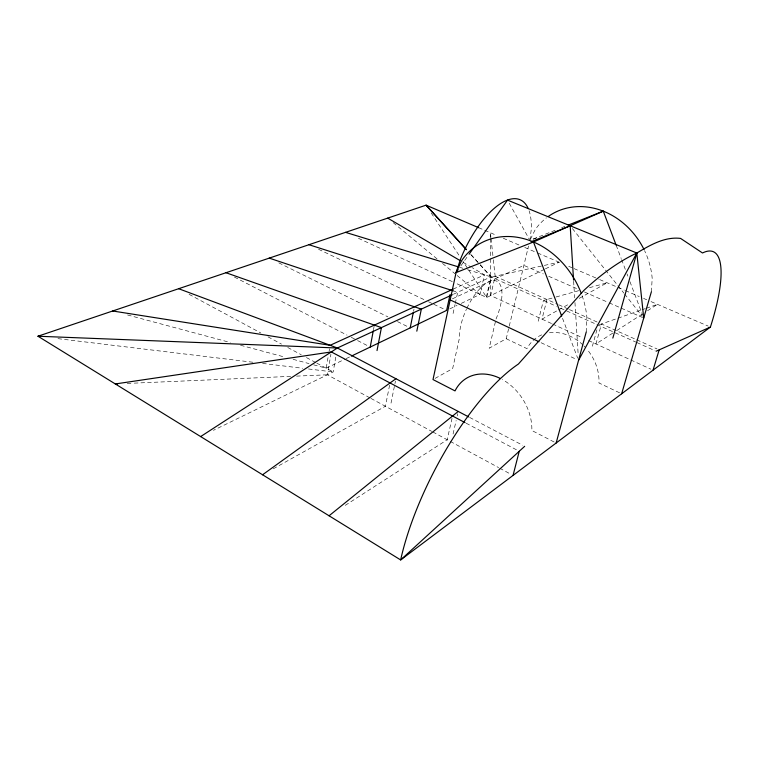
<?xml version="1.0" encoding="UTF-8"?>
<svg xmlns="http://www.w3.org/2000/svg" width="759" height="759" viewBox="0 0 759 759"><rect width="100%" height="100%" fill="white"/><g stroke="black" fill="none" stroke-linecap="round" stroke-linejoin="round"><path stroke-width="0.57" stroke-dasharray="3.79 2.85" d="M586.223 332.015L586.859 316.968A79.23 65.056 61.5 0 0 582.068 295.564M651.374 291.788L652.19 278.373A71.574 61.707 60.1 0 0 644.552 250.612M529.896 240.337L531.309 228.971A72.779 30.55 -66 0 0 529.118 210.822M313.628 364.823L326.18 368.191L328.353 355.601M329.14 351.019L329.539 348.732M369.861 397.83L327.357 374.794L330.924 354.216M335.772 357.128L333.173 371.957L213.421 430.344M373.485 329.729L374.13 326.266M389.595 385.183L385.411 406.255L272.898 469.015M391.027 403.124L395.458 381.056M413.56 311.237L414.006 309.017M453.085 313.486L455.03 304.549M455.277 303.429L457.705 292.262L453.237 290.83M461.235 303.401L480.001 294.397L484.432 274.853L472.212 267.69M452.041 418.275L447.184 439.736L342.964 506.841M453.066 434.015L456.159 420.467M457.193 415.951L457.705 413.693M486.282 297.3L490.969 276.855L470.39 254.123M480.257 264.777L491.415 277.054L486.728 297.5L455.258 282.984M551.518 323.524L490.684 295.564L495.143 276.238L493.094 257.424M466.918 308.192A37.675 15.493 -64.9 0 1 496.168 280.953A37.675 15.493 -64.9 0 1 496.101 318.808L489.194 348.22L506.215 338.732L508.976 327.271M509.251 326.123L528.53 246.03M538.216 321.256L543.435 300.479L554.905 297.291M546.954 299.501L541.992 319.141L557.504 310.488M592.381 346.246L596.963 329.577M530.389 239.351L535.323 229.417A71.574 61.707 60.1 0 1 546.452 217.814M460.865 265.83L468.407 255.204M612.817 333.087L595.957 343.941L601.47 323.979L635.653 339.33M616.782 330.535L642.569 313.932M647.531 310.735L657.446 304.35L646.469 308.201M435.078 378.399L452.649 368.599L459.461 337.973A37.675 15.493 -64.9 0 1 466.424 309.236M558.539 309.909L568.88 304.141M579.221 298.363L607.143 282.784L588.975 287.832M544.345 269.369L486.728 297.5L462.848 261.153M545.398 268.857L559.079 262.178L491.415 277.054M326.18 368.191L345.051 359.14M346.104 358.637L350.297 356.626M449.764 308.904L457.06 305.403M452.326 298.894L523.862 265.375L543.302 273.914M453.427 294.245L490.969 276.855L556.319 306.275M453.151 289.132L484.432 274.853M533.179 239.038L555.085 230.319M561.651 227.709L564.943 226.4M533.16 239.161L537.524 237.586M599.278 324.748L616.839 318.59M617.93 318.201L640.985 310.127M642.076 309.738L645.368 308.581M556.043 296.978L578.747 290.669M127.161 383.437L133.091 383.181M134.267 383.134L291.817 376.322M296.56 376.122L327.357 374.794M57.95 338.647L253.193 362.28M262.605 363.419L302.594 368.257M308.477 368.969L333.173 371.957L316.835 363.153M127.54 314.966L230.281 342.499M240.556 345.25L285.08 357.176M293.078 359.32L309.055 363.599M459.584 267.253L462.971 268.288M467.487 269.673L490.969 276.855M478.606 227.681L496.841 235.499M503.283 238.26L520.446 245.622M524.744 247.462L536.547 252.519M537.619 252.984L561.214 263.098M568.69 266.305L572.96 268.136M574.032 268.591L598.595 279.122M599.667 279.578L616.773 286.911M617.845 287.376L624.268 290.128M625.331 290.583L639.249 296.551M643.528 298.382L646.744 299.758M651.023 301.598L708.242 326.123M548.7 276.285L577.855 289.094M584.335 291.94L608.092 302.376M609.173 302.85L642.645 317.556M495.143 276.238L557.647 304.302M558.719 304.776L568.339 309.103M569.402 309.577L599.335 323.021M636.725 339.804L657.019 348.922M560.607 308.211L635.748 342.043M636.82 342.527L655.064 350.743M552.58 324.008L582.2 337.622M588.557 340.535L650.89 369.187M358.438 238.317L454.186 282.49M541.101 342.736L576.404 359.358M506.215 338.732L526.955 348.628A43.282 35.379 55.9 0 1 542.704 334.482M619.572 392.811L598.965 382.982A43.282 35.379 55.9 0 0 586.944 349.197M318.562 249.294L424.224 299.71M428.493 301.75L432.763 303.79M433.825 304.293L446.634 310.403M278.781 262.842L387.934 316.873M397.469 321.598L408.067 326.844M234.408 277.073L347.053 335.127M351.265 337.3L356.531 340.013M357.584 340.554L369.168 346.521M554.117 441.985L531.85 430.505A47.732 37.001 57.6 0 0 502.401 379.557M469.641 417.431L522.59 445.22M466.102 423.18L518.207 450.723M189.057 294.302L260.735 332.926M268.012 336.844L281.513 344.121M287.746 347.48L301.247 354.757M306.446 357.555L315.791 362.593M370.895 398.39L431.738 431.368M432.772 431.928L498.635 467.62M499.669 468.18L510.987 474.318M463.047 262.31L471.197 267.092M393.19 222.643L437.051 258.904M442.535 263.43L456.244 274.758M457.155 275.517L480.001 294.397M470.694 254.256L479.46 263.904M572.39 228.535L623.87 293.116M624.6 294.037L642.256 316.18M431.235 213.013L460.267 257.225M509.232 203.213L529.327 239.313M562.533 318.325L577.694 358.153M616.194 245.309L621.204 258.534M621.621 259.635L625.369 269.549M627.038 273.952L627.873 276.162M629.961 281.665L642.475 314.719M490.912 237.444L490.399 232.738L490.428 237.482M491.045 238.62L492.971 256.248M573.633 281.257L574.658 297.784M574.952 302.509L578.168 354.462M490.428 238.668L490.513 257.633M490.523 258.819L490.684 295.564M549.44 332.774A43.282 35.379 55.9 0 1 583.206 345.203M583.984 345.971A43.282 35.379 55.9 0 1 585.493 347.556"/><path stroke-width="1.14" d="M370.221 347.062L373.267 330.886M377.024 350.573L381.416 327.603L225.983 272.728M410.192 327.888L413.332 312.347M416.814 331.171L421.34 309.112L269.246 258.117M450.03 294.625L446.634 310.403L351.341 356.123M528.264 208.64A72.779 30.55 -66 0 0 460.647 258.781L456.064 272.595L433.009 379.557L455.03 390.904A47.732 37.001 57.6 0 1 500.418 378.513M513.046 475.428L519.241 451.273M556.148 443.028L586.223 332.015M612.836 338.097L636.81 253.032C649.951 245.252 664.704 236.438 680.576 238.411L702.511 252.984A115.159 30.683 -65.7 0 1 710.405 327.053L400.648 559.933L37.95 336.228L426.074 205.158L478.606 227.681M621.63 393.798L651.374 291.788M653.044 370.174L659.163 349.88M616.194 245.309L603.263 211.154L533.463 241.988L456.064 272.595L461.586 260.735A79.23 65.056 61.5 0 1 524.327 238.81A79.23 65.056 61.5 0 1 581.271 293.382M578.538 360.364L636.81 253.032L507.515 200.12L469.09 254.237M456.064 272.595L458.123 269.701M524.668 446.311L400.648 559.933A155.348 53.149 -62.3 0 1 518.406 364.035L583.813 290.46C599.695 275.707 617.095 262.253 636.81 253.032L643.727 318.03M329.064 515.788L458.227 411.435M262.576 474.773L395.923 378.732M200.642 436.577L337.375 348.002L452.364 294.739M453.151 289.132L330.137 345.298L112.693 310.991M656.137 351.227L710.405 327.053M531.053 241.817L570.189 225.765L573.557 280.08M568.225 225.091L603.263 211.154M117.683 383.845L115.321 383.95L331.322 351.929L465.058 422.63M468.607 416.881L337.375 348.002L37.95 336.228L40.303 336.512M345.535 232.358L458.455 266.902M308.951 244.711L453.237 290.83M178.669 288.714L337.375 348.002M450.172 299.9L538.956 341.721M387.707 218.118L459.992 260.517M465.912 248.999L426.074 205.158L466.434 249.749M533.463 241.988L561.688 316.114M548.283 216.467A71.574 61.707 60.1 0 1 644.04 249.55"/></g></svg>
